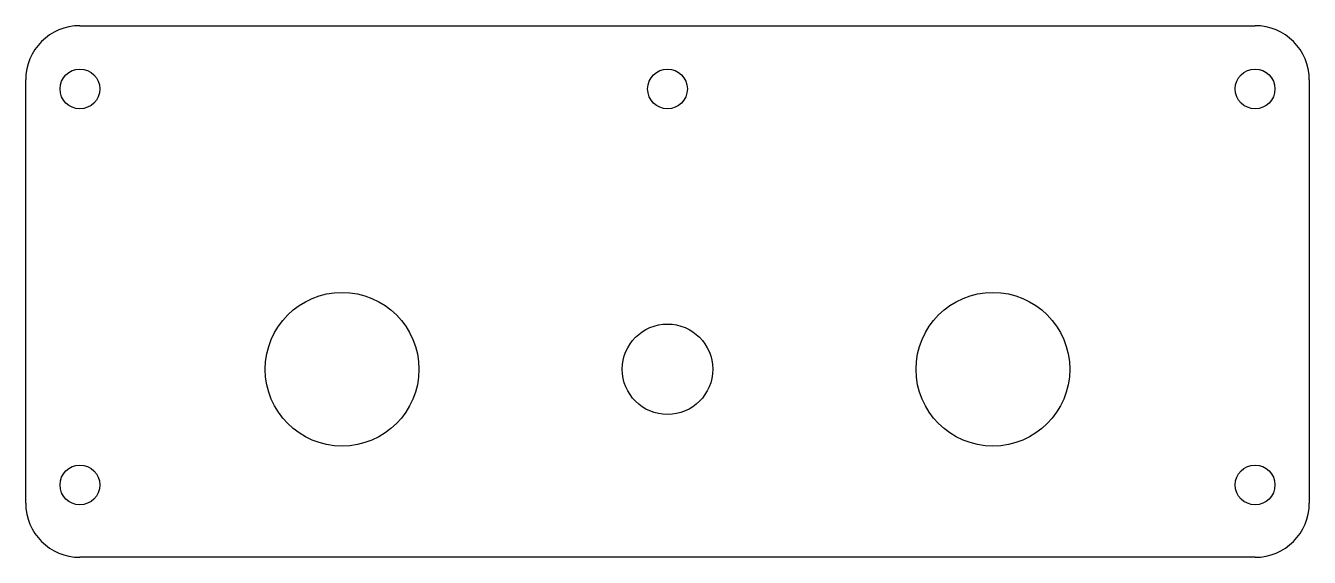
# Model space of a CAD drawing. Header units: millimetres. Extents: x -35.5 to 35.5, y -14.7 to 14.7.
import ezdxf

# ---------------------------------------------------------------- set-up
doc = ezdxf.new("R2010")
doc.units = ezdxf.units.MM

msp = doc.modelspace()

# ---------------------------------------------------------------- linework, layer by layer
for p, q in [((-32.5, 14.7), (32.5, 14.7)), ((-35.5, -11.7), (-35.5, 11.7)), ((35.5, 11.7), (35.5, -11.7)), ((32.5, -14.7), (-32.5, -14.7))]:
    msp.add_line(p, q)
for centre, radius in [((-32.5, 11.2), 1.1), ((0, 11.2), 1.1), ((32.5, 11.2), 1.1), ((-18, -4.3), 4.25), ((18, -4.3), 4.25), ((0, -4.3), 2.5), ((-32.5, -10.7), 1.1), ((32.5, -10.7), 1.1)]:
    msp.add_circle(centre, radius)
for centre, start, end in [((-32.5, 11.7), 90, 180), ((32.5, 11.7), 0, 90), ((-32.5, -11.7), 180, 270), ((32.5, -11.7), -90, 0)]:
    msp.add_arc(centre, 3, start, end)

doc.saveas('drawing.dxf')
